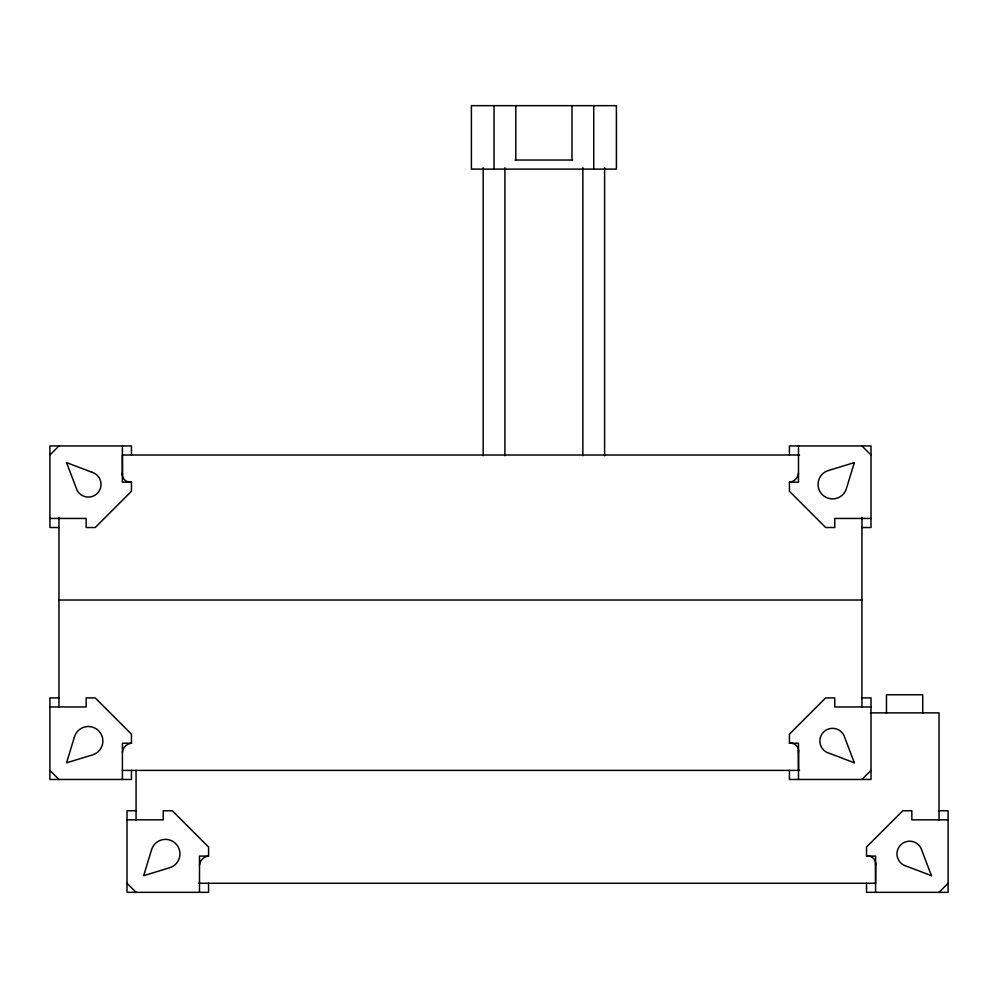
<?xml version="1.0" encoding="UTF-8"?>
<svg xmlns="http://www.w3.org/2000/svg" width="998" height="998" viewBox="0 0 998 998"><rect width="100%" height="100%" fill="white"/><g stroke="black" fill="none" stroke-linecap="round" stroke-linejoin="round"><path stroke-width="1.5" d="M122.405 473.139L122.405 482.196L131.462 482.196L131.462 491.266L95.209 527.518L86.152 527.518L86.152 518.449L49.9 518.449M798.5 752.28L798.5 743.211L789.43 743.211L789.43 734.154L825.683 697.901L834.752 697.901L834.752 706.958L871.005 706.958M875.595 865.141L875.595 856.084L866.538 856.084L866.538 847.015L902.791 810.763L911.848 810.763L911.848 819.832L948.1 819.832M49.9 455.013L58.957 445.944M861.935 779.463L871.005 770.406M939.043 892.337L948.1 883.267M515.155 160.042L572.64 160.042M799.573 455.013L122.405 455.013L122.43 475.597A8.009 8.009 0 0 0 129.004 482.171L131.462 482.196L129.341 482.196M871.005 518.449L834.752 518.449L834.752 527.518L825.683 527.518L789.43 491.266L789.43 482.196L798.5 482.196L798.5 445.944M58.957 527.518L49.9 527.518L49.9 445.944L131.462 445.944L131.462 455.013M861.935 527.518L871.005 527.518L871.005 445.944L789.43 445.944L789.43 455.013M58.957 600.023L861.935 600.023M58.957 697.901L49.9 697.901L49.9 779.463L131.462 779.463L131.462 770.406M861.935 697.901L871.005 697.901L871.005 779.463L789.43 779.463L789.43 770.406M49.9 706.958L86.152 706.958L86.152 697.901L95.209 697.901L131.462 734.154L131.462 743.211A9.893 9.893 0 0 0 122.405 752.28M870.431 712.884L939.043 712.884L939.043 820.269M131.462 743.211L122.405 743.211L122.405 779.463M791.551 743.211L789.43 743.211L791.901 743.248A8.009 8.009 0 0 1 798.462 749.81L798.5 770.406M122.405 770.406L799.573 770.406M136.065 810.763L126.996 810.763L126.996 892.337L208.57 892.337L208.57 883.267M939.043 810.763L948.1 810.763L948.1 892.337L866.538 892.337L866.538 883.267M126.996 819.832L163.248 819.832L163.248 810.763L172.317 810.763L208.57 847.015L208.57 856.084A9.893 9.893 0 0 0 199.5 865.141M208.57 856.084L199.5 856.084L199.5 892.337M868.659 856.084L866.538 856.084L868.996 856.109A8.009 8.009 0 0 1 875.57 862.671L875.595 883.267L198.427 883.267M861.935 445.944L871.005 455.013M49.9 770.406L58.957 779.463M126.996 883.267L136.065 892.337M922.726 713.308L922.726 694.758L886.474 694.758L886.474 713.308M875.595 863.02L875.595 892.337M861.935 517.376L861.935 707.395M798.5 750.159L798.5 779.463M604.613 167.689L604.613 455.799M593.735 105.663L593.735 169.111M582.869 167.689L582.869 455.799M571.991 105.663L571.991 160.042M515.804 105.663L515.804 160.042M504.926 167.689L504.926 455.799M494.047 105.663L494.047 169.111M483.169 167.689L483.169 455.799M136.065 770.468L136.065 820.269M122.405 445.944L122.405 475.26M58.957 517.376L58.957 707.395M798.5 473.139A9.893 9.893 0 0 1 789.43 482.196M74.339 737.26L66.567 762.796L92.103 755.024A14.496 14.496 0 0 0 98.602 730.761A14.496 14.496 0 0 0 74.339 737.26M151.447 850.121L143.662 875.67L169.198 867.886A14.496 14.496 0 0 0 175.698 843.622A14.496 14.496 0 0 0 151.447 850.121M854.338 462.61L846.554 488.147A14.496 14.496 0 0 1 822.302 494.646A14.496 14.496 0 0 1 828.802 470.395L854.338 462.61M616.402 105.663L471.393 105.663L471.393 169.111L616.402 169.111L616.402 105.663M91.629 472.141L66.567 462.61L76.097 487.685A12.687 12.687 0 0 0 97.317 493.374A12.687 12.687 0 0 0 91.629 472.141M854.338 762.796L829.263 753.265A12.687 12.687 0 0 1 823.575 732.045A12.687 12.687 0 0 1 844.807 737.734L854.338 762.796M931.433 875.67L906.371 866.139A12.687 12.687 0 0 1 900.683 844.907A12.687 12.687 0 0 1 921.903 850.595L931.433 875.67"/></g></svg>
